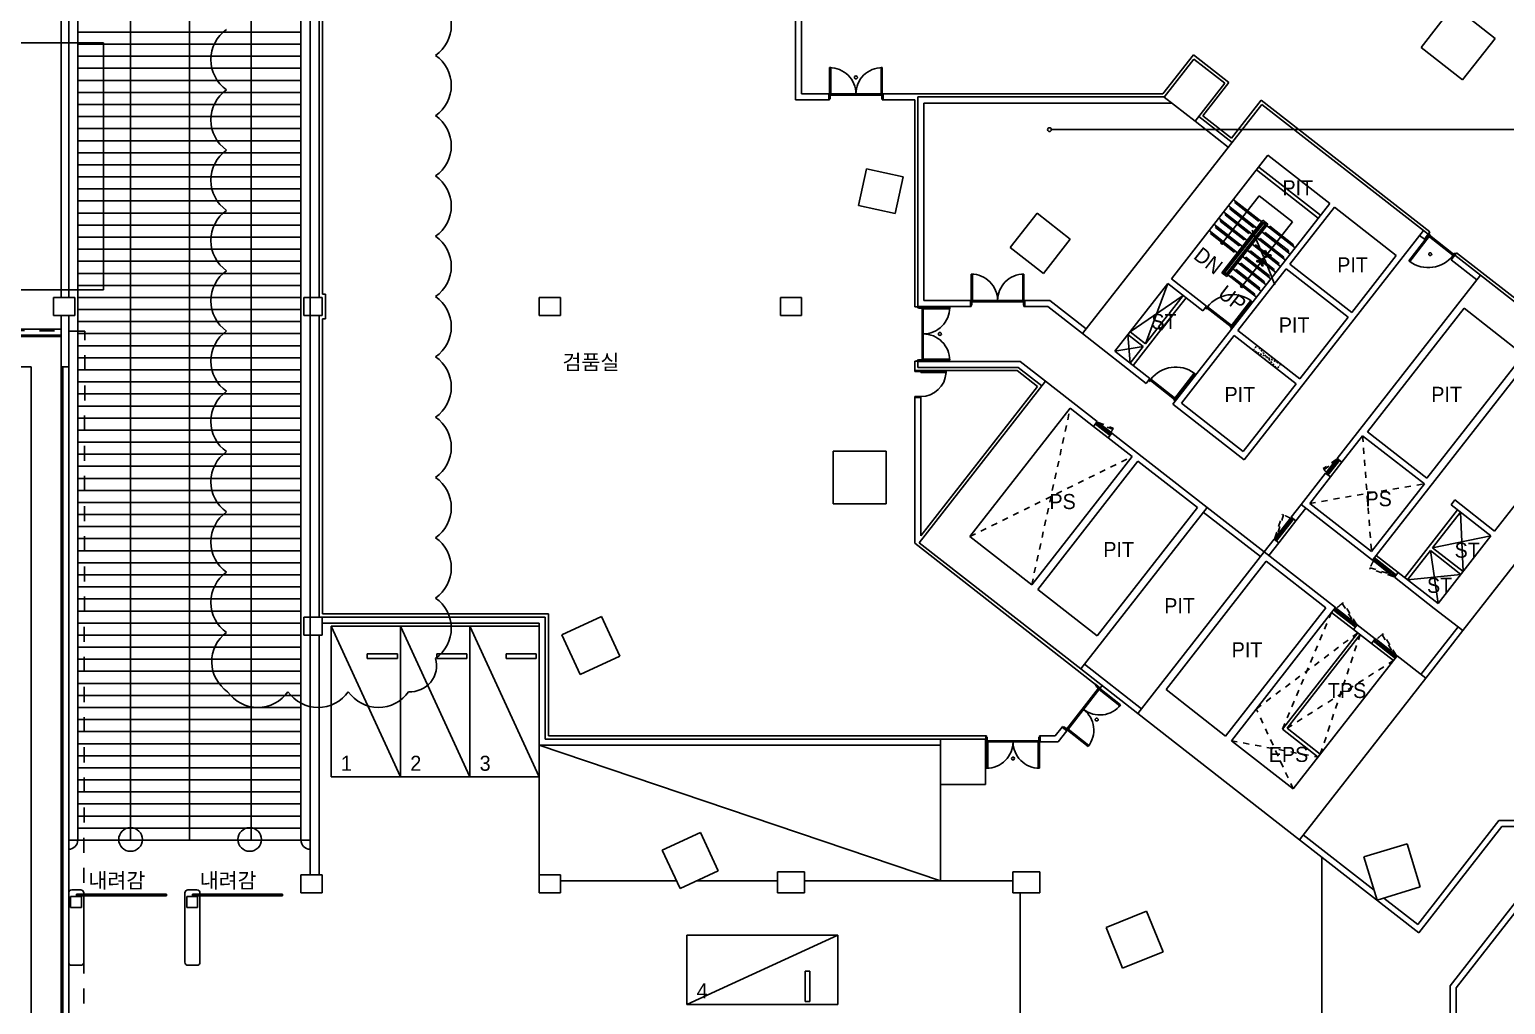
# Model space of a CAD drawing. Header units: millimetres. Extents: x -7718 to 421089, y 87466 to 341395.
# Drawn here: x 322653 to 371592, y 126459 to 158797 of the extents above; entities that cross this region are included whole.
import ezdxf
from ezdxf.enums import TextEntityAlignment as Align

# ---------------------------------------------------------------- set-up
doc = ezdxf.new("R2010")
doc.units = ezdxf.units.MM
doc.header["$LTSCALE"] = 200
doc.header["$MEASUREMENT"] = 0
doc.linetypes.add('HID', pattern=[5, 3, -2])
doc.linetypes.add('HIDDEN', pattern=[2, 1, -1])
doc.layers.add('e-plan', color=9, linetype='CONTINUOUS')
doc.layers.add('e-room-box', color=7, linetype='CONTINUOUS')
doc.styles.add('kiahn', font='HY울릉도L.TTF')

msp = doc.modelspace()

# ---------------------------------------------------------------- hatches: boundary and pattern name
at = {"layer": 'e-plan', "linetype": 'Continuous'}
for points in [[(324390, 130068), (324390, 130118), (324688, 130118), (324688, 130068)], [(324987, 130068), (324987, 130118), (325286, 130118), (325286, 130068)], [(325585, 130068), (325585, 130118), (325884, 130118), (325884, 130068)], [(326183, 130068), (326183, 130118), (326482, 130118), (326482, 130068)], [(326781, 130068), (326781, 130118), (327079, 130118), (327079, 130068)], [(328240, 130068), (328240, 130118), (328538, 130118), (328538, 130068)], [(328837, 130068), (328837, 130118), (329136, 130118), (329136, 130068)], [(329435, 130068), (329435, 130118), (329734, 130118), (329734, 130068)], [(330033, 130068), (330033, 130118), (330332, 130118), (330332, 130068)], [(330631, 130068), (330631, 130118), (330929, 130118), (330929, 130068)]]:
    msp.add_hatch(color=256, dxfattribs=at).paths.add_polyline_path(points)

# ---------------------------------------------------------------- linework, layer by layer
at = {"layer": 'e-plan'}
for p, q in [((324253, 131909), (324253, 160209)), ((326004, 160209), (326003, 131909)), ((330004, 160209), (330003, 131909)), ((331653, 160209), (331653, 131909)), ((323703, 149909), (323703, 159859)), ((323953, 149909), (323953, 159859)), ((331953, 159909), (331953, 130759)), ((332253, 159909), (332253, 149909)), ((332363, 150019), (332363, 159799)), ((348053, 159909), (348053, 156459)), ((348253, 159909), (348253, 156659)), ((325103, 158359), (299903, 158359)), ((325103, 150159), (325103, 158359)), ((360226, 156659), (361242, 157959)), ((361242, 157959), (362424, 157035)), ((349178, 157534), (349178, 156659)), ((349218, 157534), (349178, 157534)), ((349218, 156659), (349218, 157534)), ((350888, 156659), (350888, 157534)), ((350888, 157534), (350928, 157534)), ((350928, 157534), (350928, 156659)), ((348253, 156659), (349153, 156659)), ((349153, 156459), (349153, 156659)), ((349153, 156659), (349178, 156659)), ((350928, 156659), (349178, 156659)), ((349178, 156659), (349178, 156619)), ((349178, 156659), (349218, 156659)), ((349178, 156619), (349198, 156619)), ((349198, 156619), (350908, 156619)), ((349198, 156619), (349198, 156499)), ((350928, 156659), (350888, 156659)), ((350928, 156619), (350908, 156619)), ((350908, 156619), (350908, 156499)), ((350953, 156659), (350928, 156659)), ((350928, 156659), (350928, 156619)), ((360226, 156659), (350953, 156659)), ((350953, 156459), (350953, 156659)), ((362424, 157035), (361562, 155932)), ((348053, 156459), (349153, 156459)), ((349178, 156459), (349153, 156459)), ((349198, 156499), (349178, 156499)), ((349178, 156499), (349178, 156459)), ((350908, 156499), (350928, 156499)), ((350928, 156499), (350928, 156459)), ((350928, 156459), (350953, 156459)), ((352003, 156459), (350953, 156459)), ((352003, 149599), (352003, 156459)), ((360275, 156559), (352103, 156559)), ((352103, 149609), (352103, 156559)), ((360529, 156359), (352303, 156359)), ((352303, 149809), (352303, 156359)), ((363510, 156314), (357569, 148709)), ((362508, 155193), (363493, 156454)), ((363493, 156454), (369088, 152083)), ((368869, 152127), (363510, 156314)), ((361299, 155757), (362402, 154895)), ((361422, 155915), (362525, 155053)), ((361562, 155932), (362508, 155193)), ((363717, 154629), (360516, 150531)), ((365458, 152634), (363409, 154235)), ((365766, 153028), (363717, 154629)), ((365384, 152540), (363335, 154141)), ((362207, 151722), (363423, 153279)), ((363423, 153279), (364527, 152417)), ((365766, 153028), (360563, 146370)), ((362246, 152746), (363191, 152007)), ((362406, 152951), (363351, 152212)), ((362484, 152889), (362454, 152850)), ((362454, 152850), (363242, 152234)), ((362566, 153156), (363511, 152417)), ((362645, 153094), (362614, 153055)), ((362614, 153055), (363402, 152439)), ((365923, 152905), (364446, 151014)), ((367972, 151305), (365923, 152905)), ((361925, 152336), (362871, 151597)), ((362004, 152274), (361973, 152235)), ((361973, 152235), (362761, 151619)), ((362086, 152541), (363031, 151802)), ((362164, 152479), (362134, 152440)), ((362134, 152440), (362922, 151824)), ((363551, 152468), (362191, 150726)), ((363558, 152412), (362247, 150733)), ((363563, 152377), (362282, 150738)), ((362324, 152684), (362294, 152645)), ((362294, 152645), (363082, 152029)), ((363618, 152334), (362337, 150695)), ((363653, 152338), (362341, 150660)), ((363709, 152345), (362348, 150603)), ((363242, 152234), (363272, 152273)), ((363402, 152439), (363433, 152478)), ((363551, 152468), (363709, 152345)), ((363558, 152412), (363653, 152338)), ((363563, 152377), (363618, 152334)), ((363669, 152294), (364615, 151555)), ((364527, 152417), (363689, 151345)), ((363779, 152271), (363748, 152232)), ((364567, 151656), (363779, 152271)), ((361765, 152131), (362711, 151392)), ((361844, 152070), (361813, 152030)), ((361813, 152030), (362601, 151415)), ((362922, 151824), (362952, 151864)), ((362928, 144523), (368869, 152127)), ((363063, 151778), (363082, 151762)), ((363082, 152029), (363112, 152069)), ((363137, 151719), (363157, 151704)), ((363190, 152143), (363571, 151265)), ((363223, 151982), (363242, 151967)), ((363298, 151924), (363317, 151909)), ((363349, 151884), (364294, 151145)), ((363383, 152187), (363402, 152172)), ((363458, 151862), (363428, 151822)), ((363458, 152129), (363477, 152113)), ((364246, 151246), (363458, 151862)), ((363509, 152089), (364454, 151350)), ((363618, 152067), (363588, 152027)), ((364406, 151451), (363618, 152067)), ((369029, 151951), (368383, 151124)), ((368415, 151099), (369061, 151926)), ((368746, 151969), (368903, 151846)), ((368869, 152127), (369026, 152004)), ((368903, 151846), (369026, 152004)), ((369010, 151966), (369059, 152029)), ((369029, 151951), (369010, 151966)), ((369026, 152004), (369088, 152083)), ((369054, 151982), (369029, 151951)), ((369029, 151951), (369857, 151304)), ((369061, 151926), (369029, 151951)), ((369070, 151970), (369054, 151982)), ((369059, 152029), (369094, 152002)), ((369094, 152002), (369070, 151970)), ((369070, 151970), (369865, 151348)), ((362601, 151415), (362632, 151454)), ((362742, 151368), (362762, 151352)), ((362761, 151619), (362792, 151659)), ((362817, 151309), (362837, 151294)), ((362869, 151269), (363814, 150530)), ((362903, 151573), (362922, 151557)), ((362978, 151247), (362947, 151208)), ((362977, 151514), (362997, 151499)), ((363766, 150631), (362978, 151247)), ((363029, 151474), (363974, 150735)), ((363138, 151452), (363107, 151413)), ((363926, 150836), (363138, 151452)), ((363189, 151679), (364134, 150940)), ((363298, 151657), (363268, 151617)), ((364086, 151041), (363298, 151657)), ((363706, 151265), (363474, 151171)), ((363571, 151265), (363706, 151265)), ((363599, 151456), (363638, 151468)), ((363662, 151310), (363599, 151456)), ((363638, 151468), (363689, 151345)), ((363816, 151287), (363662, 151310)), ((363689, 151345), (363821, 151325)), ((363821, 151325), (363816, 151287)), ((364216, 151207), (364246, 151246)), ((364376, 151412), (364406, 151451)), ((364536, 151616), (364567, 151656)), ((367972, 151305), (366495, 149413)), ((369786, 151157), (369909, 151314)), ((369881, 151336), (369857, 151304)), ((369857, 151304), (369876, 151289)), ((369890, 151380), (369865, 151348)), ((369865, 151348), (369881, 151336)), ((369876, 151289), (369926, 151352)), ((369926, 151352), (369890, 151380)), ((369909, 151314), (369970, 151393)), ((370760, 150649), (369909, 151314)), ((373382, 148727), (369970, 151393)), ((362247, 150733), (362341, 150660)), ((362282, 150738), (362337, 150695)), ((362497, 150899), (362517, 150884)), ((362548, 150859), (363494, 150121)), ((362658, 150837), (362627, 150798)), ((362657, 151104), (362677, 151089)), ((363446, 150222), (362658, 150837)), ((362709, 151064), (363654, 150326)), ((364323, 150856), (362722, 148808)), ((362818, 151042), (362787, 151003)), ((363606, 150427), (362818, 151042)), ((363501, 151105), (362861, 150285)), ((363344, 151130), (363342, 151089)), ((363342, 151089), (363474, 151070)), ((363501, 151105), (363344, 151130)), ((363474, 151171), (363609, 151172)), ((363474, 151070), (363525, 150946)), ((363560, 150960), (363501, 151105)), ((363525, 150946), (363560, 150960)), ((363609, 151172), (363948, 150333)), ((363895, 150797), (363926, 150836)), ((364056, 151002), (364086, 151041)), ((364323, 150856), (366372, 149256)), ((364446, 151014), (366495, 149413)), ((368383, 151124), (368415, 151099)), ((370637, 150492), (369786, 151157)), ((353876, 150684), (353876, 149809)), ((353916, 150684), (353876, 150684)), ((353916, 149809), (353916, 150684)), ((355586, 149809), (355586, 150684)), ((355586, 150684), (355626, 150684)), ((355626, 150684), (355626, 149809)), ((360392, 150374), (358638, 148128)), ((359655, 148374), (360392, 150374)), ((361559, 149463), (360392, 150374)), ((361682, 149620), (360516, 150531)), ((362191, 150726), (362348, 150603)), ((362388, 150655), (363334, 149916)), ((362498, 150632), (362467, 150593)), ((363286, 150017), (362498, 150632)), ((363575, 150387), (363606, 150427)), ((363735, 150592), (363766, 150631)), ((366010, 144570), (370760, 150649)), ((370760, 150649), (376118, 146463)), ((299903, 150159), (325103, 150159)), ((332463, 150019), (332363, 150019)), ((332463, 149199), (332463, 150019)), ((352303, 149809), (353851, 149809)), ((353851, 149809), (353851, 149609)), ((353876, 149809), (353851, 149809)), ((353851, 149809), (353851, 149609)), ((353876, 149809), (355626, 149809)), ((353876, 149809), (353916, 149809)), ((353876, 149769), (353876, 149809)), ((353896, 149769), (353876, 149769)), ((355606, 149769), (353896, 149769)), ((353896, 149649), (353896, 149769)), ((355626, 149809), (355586, 149809)), ((355606, 149649), (355606, 149769)), ((355606, 149769), (355626, 149769)), ((355626, 149769), (355626, 149809)), ((355626, 149809), (355651, 149809)), ((355651, 149809), (356487, 149809)), ((355651, 149809), (355651, 149609)), ((355651, 149809), (355651, 149609)), ((357692, 148867), (356487, 149809)), ((359143, 148774), (360905, 149974)), ((360905, 149974), (360440, 149379)), ((360999, 149900), (360534, 149305)), ((363151, 149804), (362506, 148977)), ((362537, 148953), (363183, 149780)), ((363183, 149780), (363151, 149804)), ((363255, 149977), (363286, 150017)), ((363415, 150182), (363446, 150222)), ((323703, 148609), (323703, 149309)), ((323953, 147609), (323953, 149309)), ((332253, 149309), (332253, 139309)), ((352088, 149599), (352003, 149599)), ((352088, 149574), (352088, 149599)), ((352088, 149599), (352288, 149599)), ((352128, 149574), (352088, 149574)), ((352103, 149609), (353851, 149609)), ((352128, 149554), (352128, 149574)), ((352248, 149554), (352128, 149554)), ((352288, 149574), (352248, 149574)), ((352248, 149574), (352248, 149554)), ((352248, 149554), (352248, 147844)), ((352288, 149599), (352288, 149574)), ((352288, 147824), (352288, 149574)), ((353163, 149574), (352288, 149574)), ((352288, 149574), (352288, 149534)), ((352288, 149534), (353163, 149534)), ((353163, 149534), (353163, 149574)), ((353851, 149609), (353876, 149609)), ((353876, 149609), (353876, 149649)), ((353876, 149649), (353896, 149649)), ((355626, 149649), (355606, 149649)), ((355626, 149609), (355626, 149649)), ((355651, 149609), (355626, 149609)), ((356418, 149609), (355651, 149609)), ((355918, 149609), (356418, 149609)), ((357569, 148709), (356418, 149609)), ((360089, 148930), (360421, 149355)), ((360165, 148832), (360534, 149305)), ((360542, 149299), (360173, 148826)), ((360421, 149355), (360516, 149281)), ((360534, 149305), (360440, 149379)), ((360534, 149305), (360542, 149299)), ((361559, 149463), (361682, 149620)), ((361690, 149614), (361640, 149551)), ((361640, 149551), (361676, 149523)), ((361676, 149523), (361701, 149555)), ((361685, 149567), (361709, 149599)), ((361701, 149555), (361685, 149567)), ((361709, 149599), (361690, 149614)), ((362497, 148933), (361701, 149555)), ((362537, 148953), (361709, 149599)), ((367017, 145452), (370218, 149550)), ((370218, 149550), (372188, 148011)), ((323703, 148859), (299903, 148859)), ((332363, 139419), (332363, 149199)), ((332363, 149199), (332463, 149199)), ((359245, 147654), (360165, 148832)), ((359655, 148374), (360070, 148906)), ((360165, 148832), (360070, 148906)), ((360183, 148856), (360089, 148930)), ((360173, 148826), (360165, 148832)), ((362472, 148902), (362497, 148933)), ((362508, 148874), (362472, 148902)), ((362497, 148933), (362512, 148921)), ((362506, 148977), (362537, 148953)), ((362557, 148937), (362508, 148874)), ((362512, 148921), (362537, 148953)), ((362537, 148953), (362557, 148937)), ((364771, 147207), (362722, 148808)), ((366372, 149256), (364771, 147207)), ((323703, 148609), (193503, 148609)), ((323703, 148659), (299903, 148659)), ((323703, 94809), (323703, 148609)), ((359681, 147059), (357569, 148709)), ((359069, 148680), (359150, 147728)), ((359581, 148279), (359069, 148680)), ((359655, 148374), (359143, 148774)), ((360844, 146404), (362599, 148650)), ((364648, 147049), (362599, 148650)), ((352003, 147489), (352003, 147799)), ((352088, 147799), (352003, 147799)), ((352128, 147824), (352088, 147824)), ((352088, 147824), (352088, 147799)), ((352088, 147799), (352288, 147799)), ((352128, 147844), (352128, 147824)), ((352248, 147844), (352128, 147844)), ((352248, 147824), (352248, 147844)), ((352288, 147824), (352248, 147824)), ((352288, 147824), (352288, 147864)), ((352288, 147864), (353163, 147864)), ((352288, 147799), (352288, 147824)), ((353163, 147824), (352288, 147824)), ((353163, 147864), (353163, 147824)), ((359581, 148279), (358638, 148128)), ((359804, 147217), (358638, 148128)), ((359150, 147728), (359581, 148279)), ((372385, 147857), (367183, 141198)), ((372188, 148011), (368987, 143913)), ((322703, 147609), (192503, 147609)), ((322703, 93809), (322703, 147609)), ((323703, 147609), (323953, 147609)), ((323753, 103109), (323753, 147609)), ((323953, 103109), (323953, 147609)), ((352003, 147489), (355396, 147489)), ((352003, 147489), (352003, 147459)), ((352203, 147489), (352003, 147489)), ((352003, 147459), (352043, 147459)), ((352043, 147459), (352043, 147449)), ((352043, 147449), (352163, 147449)), ((352103, 147589), (352103, 147789)), ((352103, 147789), (355499, 147789)), ((352103, 147589), (352103, 147789)), ((352103, 147589), (355430, 147589)), ((352163, 147449), (352163, 147459)), ((352163, 147459), (352203, 147459)), ((352203, 147459), (352203, 147489)), ((353042, 147459), (352203, 147459)), ((352203, 147459), (352203, 147419)), ((352203, 147419), (353042, 147419)), ((353042, 147419), (353042, 147459)), ((356074, 146958), (355396, 147489)), ((356215, 146976), (355430, 147589)), ((356338, 147133), (355499, 147789)), ((359245, 147654), (359158, 147722)), ((361273, 147401), (360628, 146574)), ((360659, 146549), (361305, 147376)), ((361305, 147376), (361273, 147401)), ((356338, 147133), (352151, 141775)), ((352203, 142003), (356074, 146958)), ((358056, 145791), (356338, 147133)), ((359681, 147059), (359804, 147217)), ((359812, 147211), (359763, 147148)), ((359763, 147148), (359798, 147120)), ((359798, 147120), (359823, 147152)), ((359807, 147164), (359832, 147195)), ((359823, 147152), (359807, 147164)), ((359832, 147195), (359812, 147211)), ((360619, 146530), (359823, 147152)), ((360659, 146549), (359832, 147195)), ((362893, 144803), (364648, 147049)), ((352003, 146589), (352003, 146619)), ((352003, 146619), (352043, 146619)), ((352003, 141764), (352003, 146589)), ((352203, 146589), (352003, 146589)), ((352043, 146619), (352043, 146629)), ((352043, 146629), (352163, 146629)), ((352163, 146629), (352163, 146619)), ((352163, 146619), (352203, 146619)), ((352203, 146619), (352203, 146589)), ((352203, 142003), (352203, 146589)), ((362928, 144523), (360563, 146370)), ((360594, 146499), (360619, 146530)), ((360630, 146471), (360594, 146499)), ((360619, 146530), (360635, 146518)), ((360628, 146574), (360659, 146549)), ((360679, 146534), (360630, 146471)), ((360635, 146518), (360659, 146549)), ((360659, 146549), (360679, 146534)), ((362893, 144803), (360844, 146404)), ((376118, 146463), (370177, 138859)), ((357160, 146237), (353836, 141982)), ((357932, 145633), (357160, 146237)), ((374434, 146256), (371233, 142159)), ((357932, 145633), (358056, 145791)), ((358421, 145251), (357932, 145633)), ((358063, 145785), (358002, 145706)), ((358002, 145706), (358029, 145685)), ((358029, 145685), (358041, 145675)), ((358041, 145675), (358072, 145715)), ((358041, 145675), (358435, 145368)), ((358060, 145724), (358091, 145763)), ((358072, 145715), (358060, 145724)), ((358091, 145763), (358063, 145785)), ((358072, 145715), (358466, 145407)), ((358091, 145763), (358509, 145437)), ((358421, 145252), (358544, 145409)), ((358435, 145368), (358466, 145407)), ((358447, 145358), (358435, 145368)), ((358475, 145337), (358447, 145358)), ((358466, 145407), (358478, 145398)), ((358536, 145416), (358475, 145337)), ((358478, 145398), (358509, 145437)), ((358509, 145437), (358536, 145416)), ((361696, 142947), (358544, 145409)), ((367017, 145452), (368987, 143913)), ((358421, 145252), (358421, 145252)), ((359209, 144636), (358421, 145252)), ((366168, 144447), (366854, 145325)), ((366854, 145325), (368903, 143725)), ((359209, 144636), (355884, 140381)), ((359406, 144482), (356081, 140227)), ((361376, 142943), (359406, 144482)), ((365982, 144535), (365656, 144117)), ((366013, 144492), (365705, 144098)), ((366052, 144461), (365744, 144067)), ((365786, 143958), (366168, 144447)), ((365982, 144535), (366004, 144562)), ((366022, 144504), (365982, 144535)), ((366004, 144562), (366083, 144501)), ((366168, 144447), (366010, 144570)), ((366013, 144492), (366022, 144504)), ((366052, 144461), (366013, 144492)), ((366061, 144473), (366052, 144461)), ((366083, 144501), (366061, 144473)), ((364819, 143045), (365628, 144081)), ((365099, 143080), (365786, 143958)), ((365786, 143958), (365628, 144081)), ((365656, 144117), (365635, 144089)), ((365635, 144089), (365713, 144028)), ((365695, 144086), (365656, 144117)), ((365705, 144098), (365695, 144086)), ((365744, 144067), (365705, 144098)), ((365713, 144028), (365735, 144055)), ((365735, 144055), (365744, 144067)), ((368903, 143725), (367148, 141479)), ((369184, 143759), (369184, 143759)), ((361696, 142947), (357510, 137588)), ((361376, 142943), (358051, 138688)), ((361696, 142947), (363587, 141469)), ((364819, 143045), (364486, 142620)), ((364976, 142922), (364644, 142497)), ((364819, 143045), (367183, 141198)), ((365099, 143080), (367148, 141479)), ((369786, 143035), (369909, 143193)), ((369786, 143035), (369909, 143193)), ((369786, 143035), (369909, 143193)), ((369786, 143035), (371109, 142001)), ((369909, 143193), (371233, 142159)), ((361573, 142789), (363464, 141312)), ((363948, 141930), (364459, 142584)), ((363996, 141911), (364489, 142542)), ((364036, 141880), (364528, 142511)), ((364078, 141772), (364644, 142497)), ((364078, 141772), (364644, 142497)), ((364078, 141772), (364644, 142497)), ((364459, 142584), (364480, 142612)), ((364498, 142553), (364459, 142584)), ((364480, 142612), (364559, 142550)), ((364486, 142620), (364644, 142497)), ((364489, 142542), (364498, 142553)), ((364528, 142511), (364489, 142542)), ((364537, 142523), (364528, 142511)), ((364559, 142550), (364537, 142523)), ((368252, 140617), (370006, 142863)), ((370101, 142789), (369177, 141607)), ((370186, 140819), (370101, 142789)), ((355884, 140381), (353836, 141982)), ((363948, 141930), (363926, 141903)), ((363987, 141899), (363948, 141930)), ((369177, 141607), (371109, 142001)), ((371109, 142001), (369355, 139755)), ((352003, 141764), (358157, 136955)), ((357510, 137588), (352151, 141775)), ((363587, 141469), (359401, 136111)), ((363920, 141895), (363587, 141469)), ((363587, 141469), (365951, 139622)), ((364077, 141772), (363745, 141346)), ((363920, 141895), (364077, 141772)), ((363926, 141903), (364005, 141841)), ((363996, 141911), (363987, 141899)), ((364036, 141880), (363996, 141911)), ((364005, 141841), (364026, 141869)), ((364026, 141869), (364036, 141880)), ((369103, 141512), (368346, 140543)), ((369103, 141512), (370112, 140724)), ((369103, 141512), (369355, 139755)), ((369177, 141607), (370186, 140819)), ((363661, 141158), (360337, 136902)), ((363661, 141158), (365631, 139618)), ((367191, 141192), (367252, 141271)), ((367218, 141170), (367191, 141192)), ((367249, 141210), (367218, 141170)), ((367872, 140659), (367218, 141170)), ((367261, 141201), (367249, 141210)), ((367252, 141271), (367280, 141249)), ((367292, 141240), (367261, 141201)), ((367891, 140708), (367261, 141201)), ((367280, 141249), (367292, 141240)), ((367922, 140748), (367292, 141240)), ((368031, 140789), (367306, 141356)), ((368031, 140789), (367306, 141356)), ((368031, 140789), (367306, 141356)), ((367903, 140699), (367872, 140659)), ((367872, 140659), (367900, 140638)), ((367922, 140748), (367891, 140708)), ((367891, 140708), (367903, 140699)), ((367900, 140638), (367961, 140717)), ((367908, 140632), (368031, 140789)), ((367908, 140632), (368031, 140789)), ((367908, 140632), (368031, 140789)), ((367908, 140632), (369232, 139597)), ((367934, 140738), (367922, 140748)), ((367961, 140717), (367934, 140738)), ((368031, 140789), (369355, 139755)), ((370112, 140724), (368338, 140549)), ((358051, 138688), (356081, 140227)), ((362307, 135363), (365631, 139618)), ((365951, 139622), (365828, 139465)), ((365959, 139616), (365898, 139537)), ((365898, 139537), (365925, 139516)), ((365925, 139516), (365937, 139506)), ((365937, 139506), (365968, 139546)), ((366568, 139014), (365937, 139506)), ((365956, 139555), (365987, 139594)), ((365968, 139546), (365956, 139555)), ((365987, 139594), (365959, 139616)), ((366598, 139053), (365968, 139546)), ((366641, 139083), (365987, 139594)), ((369232, 139597), (370177, 138859)), ((339753, 139309), (332353, 139309)), ((339553, 139109), (332353, 139109)), ((339863, 139419), (332363, 139419)), ((334953, 134009), (332653, 139009)), ((332653, 139009), (334953, 139009)), ((332653, 134009), (332653, 139009)), ((337253, 134009), (334953, 139009)), ((334953, 139009), (337253, 139009)), ((334953, 134009), (334953, 139009)), ((334953, 139009), (334953, 134009)), ((339553, 134009), (337253, 139009)), ((337253, 139009), (339553, 139009)), ((337253, 134009), (337253, 139009)), ((337253, 139009), (337253, 134009)), ((339553, 135059), (339553, 139109)), ((339553, 139009), (339553, 134009)), ((339753, 135259), (339753, 139309)), ((339863, 135369), (339863, 139419)), ((365828, 139465), (362504, 135209)), ((366553, 138898), (365828, 139465)), ((366676, 139056), (366553, 138898)), ((366568, 139014), (366598, 139053)), ((366579, 139005), (366568, 139014)), ((366607, 138983), (366579, 139005)), ((366598, 139053), (366610, 139044)), ((366669, 139062), (366607, 138983)), ((366610, 139044), (366641, 139083)), ((366641, 139083), (366669, 139062)), ((366676, 139056), (367275, 138588)), ((332253, 138709), (332253, 130759)), ((364196, 135588), (366695, 138787)), ((364348, 135621), (366774, 138726)), ((366553, 138898), (367152, 138430)), ((367275, 138588), (367152, 138430)), ((367283, 138582), (367222, 138503)), ((367222, 138503), (367249, 138481)), ((367261, 138472), (367292, 138512)), ((367280, 138521), (367311, 138560)), ((367292, 138512), (367280, 138521)), ((367311, 138560), (367283, 138582)), ((367922, 138019), (367292, 138512)), ((367965, 138049), (367311, 138560)), ((368788, 137406), (370020, 138982)), ((368946, 137283), (370177, 138859)), ((333853, 137934), (333853, 138084)), ((333853, 138084), (334853, 138084)), ((334853, 138084), (334853, 137934)), ((336153, 137934), (336153, 138084)), ((336153, 138084), (337153, 138084)), ((337153, 138084), (337153, 137934)), ((338453, 137934), (338453, 138084)), ((338453, 138084), (339453, 138084)), ((339453, 138084), (339453, 137934)), ((368000, 138021), (364553, 133609)), ((367097, 138473), (367152, 138430)), ((367152, 138430), (367877, 137864)), ((367249, 138481), (367261, 138472)), ((367891, 137980), (367261, 138472)), ((367891, 137980), (367922, 138019)), ((367922, 138019), (367934, 138010)), ((367992, 138028), (367931, 137949)), ((367934, 138010), (367965, 138049)), ((367965, 138049), (367992, 138028)), ((368000, 138021), (368946, 137283)), ((334853, 137934), (333853, 137934)), ((337153, 137934), (336153, 137934)), ((339453, 137934), (338453, 137934)), ((357510, 137588), (359401, 136111)), ((357633, 137746), (359524, 136268)), ((367903, 137970), (367891, 137980)), ((367931, 137949), (367903, 137970)), ((357984, 137059), (358000, 137079)), ((358016, 137034), (357984, 137059)), ((358000, 137079), (358157, 136955)), ((358004, 137018), (358016, 137034)), ((358157, 136955), (358219, 137034)), ((368946, 137283), (364759, 131924)), ((357045, 135597), (358098, 136945)), ((358142, 136936), (357065, 135557)), ((358098, 136945), (358004, 137018)), ((358110, 136960), (358098, 136945)), ((358142, 136936), (358110, 136960)), ((358142, 136936), (358117, 136904)), ((358117, 136904), (358807, 136365)), ((358157, 136955), (358142, 136936)), ((358831, 136397), (358142, 136936)), ((360337, 136902), (362307, 135363)), ((358807, 136365), (358831, 136397)), ((359401, 136111), (364759, 131924)), ((356664, 135369), (356892, 135660)), ((356907, 135680), (356892, 135660)), ((356892, 135660), (357049, 135537)), ((356938, 135655), (356907, 135680)), ((356951, 135671), (356938, 135655)), ((357045, 135597), (356951, 135671)), ((357033, 135581), (357045, 135597)), ((357065, 135557), (357033, 135581)), ((357065, 135557), (357089, 135588)), ((357089, 135588), (357779, 135049)), ((364196, 135588), (365378, 134665)), ((364348, 135621), (365451, 134759)), ((339753, 135259), (352853, 135259)), ((354363, 135369), (339863, 135369)), ((354388, 135369), (354363, 135369)), ((354363, 135369), (354363, 135169)), ((354363, 135169), (354388, 135169)), ((354388, 135329), (354388, 135369)), ((354408, 135329), (354388, 135329)), ((354388, 135169), (354388, 135209)), ((354388, 135209), (354408, 135209)), ((356138, 135169), (354388, 135169)), ((354388, 134294), (354388, 135169)), ((354388, 135169), (354428, 135169)), ((354408, 135209), (354408, 135329)), ((354408, 135209), (356118, 135209)), ((354428, 135169), (354428, 134294)), ((356138, 135169), (356098, 135169)), ((356098, 135169), (356098, 134294)), ((356118, 135329), (356138, 135329)), ((356118, 135209), (356118, 135329)), ((356138, 135209), (356118, 135209)), ((356138, 135329), (356138, 135369)), ((356138, 135369), (356163, 135369)), ((356138, 135169), (356138, 135209)), ((356163, 135169), (356138, 135169)), ((356138, 134294), (356138, 135169)), ((356163, 135369), (356664, 135369)), ((356163, 135369), (356163, 135169)), ((356163, 135169), (356761, 135169)), ((356761, 135169), (357049, 135537)), ((357049, 135537), (357065, 135557)), ((357754, 135018), (357065, 135557)), ((362504, 135209), (364553, 133609)), ((339553, 130759), (339553, 135059)), ((339553, 135059), (352853, 135059)), ((339553, 135059), (352853, 130559)), ((357779, 135049), (357754, 135018)), ((354428, 134294), (354388, 134294)), ((356098, 134294), (356138, 134294)), ((334953, 134009), (332653, 134009)), ((337253, 134009), (334953, 134009)), ((339553, 134009), (337253, 134009)), ((352853, 133759), (352853, 130559)), ((368681, 129114), (371372, 132559)), ((368715, 128834), (371469, 132359)), ((383743, 132559), (371372, 132559)), ((383743, 132359), (371469, 132359)), ((368715, 128834), (364759, 131924)), ((367233, 130246), (364883, 132082)), ((365503, 131344), (365503, 111109)), ((340253, 130759), (339553, 130759)), ((339553, 130759), (339553, 130159)), ((340253, 130159), (340253, 130759)), ((324053, 130259), (324353, 130259)), ((327903, 130259), (328203, 130259)), ((340253, 130559), (344102, 130559)), ((344767, 130559), (347453, 130559)), ((348353, 130559), (355253, 130559)), ((369753, 127075), (372396, 130459)), ((369953, 127006), (372494, 130259)), ((323953, 127859), (323953, 130159)), ((324453, 130159), (324453, 127859)), ((327803, 127859), (327803, 130159)), ((328303, 130159), (328303, 127859)), ((339553, 130159), (340253, 130159)), ((355503, 111109), (355503, 130159)), ((368681, 129114), (367562, 129989)), ((344449, 126459), (349449, 128759)), ((344449, 126459), (344449, 128759)), ((344449, 128759), (349449, 128759)), ((349449, 128759), (349449, 126459)), ((324353, 127759), (324053, 127759)), ((328203, 127759), (327903, 127759)), ((348374, 126559), (348374, 127559)), ((348374, 127559), (348524, 127559)), ((348524, 127559), (348524, 126559)), ((369753, 127075), (369753, 120459)), ((369953, 127006), (369953, 120459)), ((349449, 126459), (344449, 126459)), ((348524, 126559), (348374, 126559))]:
    msp.add_line(p, q, dxfattribs=at)
at = {"layer": 'e-plan', "linetype": 'Continuous'}
for p, q in [((327953, 160209), (327953, 131909)), ((331653, 158709), (324253, 158709)), ((331653, 158309), (324253, 158309)), ((331653, 157909), (324253, 157909)), ((331653, 157509), (324253, 157509)), ((331653, 157109), (324253, 157109)), ((331653, 156709), (324253, 156709)), ((331653, 156309), (324253, 156309)), ((331653, 155909), (324253, 155909)), ((331653, 155509), (324253, 155509)), ((331653, 155109), (324253, 155109)), ((331653, 154709), (324253, 154709)), ((331653, 154309), (324253, 154309)), ((331653, 153909), (324253, 153909)), ((331653, 153509), (324253, 153509)), ((331653, 153109), (324253, 153109)), ((331653, 152709), (324253, 152709)), ((331653, 152309), (324253, 152309)), ((331653, 151909), (324253, 151909)), ((331653, 151509), (324253, 151509)), ((331653, 151109), (324253, 151109)), ((331653, 150709), (324253, 150709)), ((331653, 150309), (324253, 150309)), ((331653, 149909), (324253, 149909)), ((331653, 149509), (324253, 149509)), ((331653, 149109), (324253, 149109)), ((331653, 148709), (324253, 148709)), ((331653, 148309), (324253, 148309)), ((331653, 147909), (324253, 147909)), ((331653, 147509), (324253, 147509)), ((331653, 147109), (324253, 147109)), ((331653, 146709), (324253, 146709)), ((331653, 146309), (324253, 146309)), ((331653, 145909), (324253, 145909)), ((331653, 145509), (324253, 145509)), ((331653, 145109), (324253, 145109)), ((331653, 144709), (324253, 144709)), ((331653, 144309), (324253, 144309)), ((331653, 143909), (324253, 143909)), ((331653, 143509), (324253, 143509)), ((331653, 143109), (324253, 143109)), ((331653, 142709), (324253, 142709)), ((331653, 142309), (324253, 142309)), ((331653, 141909), (324253, 141909)), ((331653, 141509), (324253, 141509)), ((331653, 141109), (324253, 141109)), ((331653, 140709), (324253, 140709)), ((331653, 140309), (324253, 140309)), ((331653, 139909), (324253, 139909)), ((331653, 139509), (324253, 139509)), ((331653, 139109), (324253, 139109)), ((331653, 138709), (324253, 138709)), ((331653, 138309), (324253, 138309)), ((331653, 137909), (324253, 137909)), ((331653, 137509), (324253, 137509)), ((331653, 137109), (324253, 137109)), ((331653, 136709), (324253, 136709)), ((331653, 136309), (324253, 136309)), ((331653, 135909), (324253, 135909)), ((331653, 135509), (324253, 135509)), ((331653, 135109), (324253, 135109)), ((331653, 134709), (324253, 134709)), ((331653, 134309), (324253, 134309)), ((331653, 133909), (324253, 133909)), ((331653, 133509), (324253, 133509)), ((331653, 133109), (324253, 133109)), ((331653, 132709), (324253, 132709)), ((331653, 132309), (324253, 132309)), ((331653, 131909), (324253, 131909)), ((324376, 130036), (324016, 130036)), ((324016, 130036), (324016, 129681)), ((327195, 130118), (324206, 130118)), ((324206, 130118), (324206, 130068)), ((324206, 130068), (327195, 130068)), ((324376, 129681), (324376, 130036)), ((324390, 130068), (324390, 130118)), ((324390, 130118), (324688, 130118)), ((324688, 130068), (324390, 130068)), ((324688, 130118), (324688, 130068)), ((324987, 130068), (324987, 130118)), ((324987, 130118), (325286, 130118)), ((325286, 130068), (324987, 130068)), ((325286, 130118), (325286, 130068)), ((325585, 130068), (325585, 130118)), ((325585, 130118), (325884, 130118)), ((325884, 130068), (325585, 130068)), ((325884, 130118), (325884, 130068)), ((326183, 130068), (326183, 130118)), ((326183, 130118), (326482, 130118)), ((326482, 130068), (326183, 130068)), ((326482, 130118), (326482, 130068)), ((326781, 130068), (326781, 130118)), ((326781, 130118), (327079, 130118)), ((327079, 130068), (326781, 130068)), ((327079, 130118), (327079, 130068)), ((327195, 130068), (327195, 130118)), ((328226, 130036), (327866, 130036)), ((327866, 130036), (327866, 129681)), ((331045, 130118), (328056, 130118)), ((328056, 130118), (328056, 130068)), ((328056, 130068), (331045, 130068)), ((328226, 129681), (328226, 130036)), ((328240, 130068), (328240, 130118)), ((328240, 130118), (328538, 130118)), ((328538, 130068), (328240, 130068)), ((328538, 130118), (328538, 130068)), ((328837, 130068), (328837, 130118)), ((328837, 130118), (329136, 130118)), ((329136, 130068), (328837, 130068)), ((329136, 130118), (329136, 130068)), ((329435, 130068), (329435, 130118)), ((329435, 130118), (329734, 130118)), ((329734, 130068), (329435, 130068)), ((329734, 130118), (329734, 130068)), ((330033, 130068), (330033, 130118)), ((330033, 130118), (330332, 130118)), ((330332, 130068), (330033, 130068)), ((330332, 130118), (330332, 130068)), ((330631, 130068), (330631, 130118)), ((330631, 130118), (330929, 130118)), ((330929, 130068), (330631, 130068)), ((330929, 130118), (330929, 130068)), ((331045, 130068), (331045, 130118)), ((324016, 129681), (324376, 129681)), ((327866, 129681), (328226, 129681))]:
    msp.add_line(p, q, dxfattribs=at)
at = {"layer": 'e-plan', "ltscale": 0.5}
for p, q in [((369870, 159581), (368792, 158202)), ((371249, 158503), (369870, 159581)), ((368792, 158202), (370171, 157124)), ((370171, 157124), (371249, 158503)), ((361259, 157818), (360274, 156557)), ((362284, 157018), (361259, 157818)), ((361299, 155757), (362284, 157018)), ((360274, 156557), (361299, 155757)), ((350405, 154180), (350134, 152959)), ((351625, 153909), (350405, 154180)), ((351355, 152689), (351625, 153909)), ((350134, 152959), (351355, 152689)), ((355167, 151563), (356060, 152706)), ((356060, 152706), (357163, 151844)), ((357163, 151844), (356270, 150701)), ((356270, 150701), (355167, 151563)), ((323453, 149909), (324153, 149909)), ((323453, 149309), (323453, 149909)), ((324153, 149909), (324153, 149309)), ((331753, 149909), (332353, 149909)), ((331753, 149309), (331753, 149909)), ((332353, 149909), (332353, 149309)), ((340253, 149909), (339553, 149909)), ((339553, 149909), (339553, 149309)), ((340253, 149309), (340253, 149909)), ((348253, 149909), (347553, 149909)), ((347553, 149909), (347553, 149309)), ((348253, 149309), (348253, 149909)), ((324153, 149309), (323453, 149309)), ((332353, 149309), (331753, 149309)), ((339553, 149309), (340253, 149309)), ((347553, 149309), (348253, 149309)), ((351053, 144809), (349303, 144809)), ((349303, 144809), (349303, 143059)), ((351053, 143059), (351053, 144809)), ((349303, 143059), (351053, 143059)), ((331753, 139309), (332353, 139309)), ((331753, 138709), (331753, 139309)), ((332353, 139309), (332353, 138709)), ((332353, 138709), (332353, 139309)), ((332353, 139309), (339753, 139309)), ((339753, 139309), (339753, 135259)), ((341613, 139327), (340299, 138714)), ((342226, 138013), (341613, 139327)), ((332353, 138709), (331753, 138709)), ((331953, 131909), (331953, 138709)), ((331953, 138709), (332353, 138709)), ((340299, 138714), (340912, 137400)), ((340912, 137400), (342226, 138013)), ((339753, 135259), (352853, 135259)), ((354353, 135259), (352853, 135259)), ((352853, 135259), (352853, 133759)), ((352853, 135259), (352853, 133759)), ((354353, 133759), (354353, 135259)), ((352853, 133759), (354353, 133759)), ((352853, 133759), (352853, 130559)), ((344898, 132164), (343629, 131573)), ((345490, 130895), (344898, 132164)), ((323953, 131909), (331953, 131909)), ((368328, 131792), (366894, 131353)), ((368767, 130357), (368328, 131792)), ((343629, 131573), (344221, 130304)), ((366894, 131353), (367333, 129919)), ((332353, 130759), (331653, 130759)), ((331653, 130759), (331653, 130159)), ((332353, 130159), (332353, 130759)), ((344221, 130304), (345490, 130895)), ((348353, 130859), (347453, 130859)), ((347453, 130859), (347453, 130159)), ((348353, 130159), (348353, 130859)), ((356153, 130859), (355253, 130859)), ((355253, 130859), (355253, 130159)), ((356153, 130159), (356153, 130859)), ((352853, 130559), (355253, 130559)), ((355253, 130559), (355253, 130159)), ((367333, 129919), (368767, 130357)), ((331653, 130159), (332353, 130159)), ((347453, 130159), (348353, 130159)), ((355253, 130159), (356153, 130159)), ((355253, 130159), (355503, 130159)), ((355503, 130159), (355503, 117959)), ((359692, 129555), (358348, 129012)), ((360236, 128210), (359692, 129555)), ((358348, 129012), (358891, 127667)), ((358891, 127667), (360236, 128210))]:
    msp.add_line(p, q, dxfattribs=at)
at = {"layer": 'e-plan', "linetype": 'HIDDEN', "ltscale": 2.5}
for p, q in [((324485, 148787), (260971, 149520)), ((324436, 117490), (324485, 148787))]:
    msp.add_line(p, q, dxfattribs=at)
at = {"layer": 'e-plan', "linetype": 'HID', "ltscale": 0.1}
for p, q in [((363229, 148158), (363352, 148315)), ((363352, 148315), (364140, 147699)), ((363352, 148315), (364017, 147542)), ((364017, 147542), (363229, 148158)), ((364140, 147699), (363229, 148158)), ((364140, 147699), (364017, 147542))]:
    msp.add_line(p, q, dxfattribs=at)
at = {"layer": 'e-plan', "linetype": 'HIDDEN'}
for p, q in [((355884, 140381), (357160, 146237)), ((358079, 145725), (358091, 145763)), ((358568, 145538), (358079, 145725)), ((358091, 145763), (358581, 145576)), ((358581, 145576), (358568, 145538)), ((366854, 145325), (367148, 141479)), ((353836, 141982), (359209, 144636)), ((365982, 144535), (365552, 144234)), ((365575, 144201), (366003, 144500)), ((366003, 144500), (365982, 144535)), ((365552, 144234), (365575, 144201)), ((365099, 143080), (368903, 143725)), ((363948, 141930), (364196, 142712)), ((364234, 142699), (363986, 141918)), ((364196, 142712), (364234, 142699)), ((363986, 141918), (363948, 141930)), ((367090, 140908), (367104, 140945)), ((367104, 140945), (367884, 140698)), ((367872, 140659), (367090, 140908)), ((367884, 140698), (367872, 140659)), ((366211, 139782), (366178, 139760)), ((366178, 139760), (366607, 139063)), ((366641, 139083), (366211, 139782)), ((365828, 139465), (364189, 135580)), ((366607, 139063), (366641, 139083)), ((366695, 138787), (363329, 136265)), ((365451, 134759), (366774, 138726)), ((367535, 138748), (367501, 138726)), ((367501, 138726), (367931, 138029)), ((367965, 138049), (367535, 138748)), ((367931, 138029), (367965, 138049)), ((364348, 135621), (367877, 137864)), ((364553, 133609), (363329, 136265)), ((362504, 135209), (365378, 134665))]:
    msp.add_line(p, q, dxfattribs=at)
at = {"layer": 'e-plan'}
for centre, radius in [((362207, 151722), 50), ((362861, 150285), 50), ((326003, 131931), 392), ((329953, 131931), 392)]:
    msp.add_circle(centre, radius, dxfattribs=at)
for centre, radius, start, end in [((335416, 158939), 1221, 305, 55), ((329887, 157797), 1221, 125, 235), ((335416, 156939), 1221, 305, 55), ((349178, 156659), 875, 359.9998, 90), ((350053, 157209), 50, 30, 210), ((350053, 157209), 50, 210, 30), ((350928, 156659), 875, 89.9999, 180.0001), ((329887, 155797), 1221, 125, 235), ((335416, 154939), 1221, 305, 55), ((329887, 153797), 1221, 125, 235), ((335416, 152939), 1221, 305, 55), ((329887, 151797), 1221, 125, 235), ((335416, 150939), 1221, 305, 55), ((369029, 151951), 1050, 234.1937, 322), ((369098, 151343), 50, 112, 292), ((369098, 151343), 50, 292, 112), ((329887, 149797), 1221, 125, 235), ((353876, 149809), 875, 359.9999, 90), ((355626, 149809), 875, 90, 180.0001), ((335416, 148939), 1221, 305, 55), ((362537, 148953), 1050, 54.2198, 142.0261), ((352288, 149574), 875, 269.9998, 0), ((329887, 147797), 1221, 125, 235), ((352288, 147824), 875, 359.9999, 90.0001), ((352838, 148699), 50, 120, 300), ((352838, 148699), 50, 300, 120), ((335416, 146940), 1221, 305, 55), ((352203, 147459), 840, 270, 357.2706), ((360659, 146549), 1050, 54.2198, 142.0261), ((329887, 145797), 1221, 125, 235), ((335416, 144940), 1221, 305, 55), ((329887, 143797), 1221, 125, 235), ((335416, 142940), 1221, 305, 55), ((329887, 141797), 1221, 125, 235), ((335416, 140940), 1221, 305, 55), ((329887, 139797), 1221, 125, 235), ((335416, 138940), 1221, 305, 55), ((329892, 137828), 1199, 126.0547, 236.0547), ((335282, 137699), 868, 266.0857, 16.0857), ((330222, 137533), 1221, 215, 325), ((332222, 137533), 1221, 215, 325), ((334222, 137533), 1221, 215, 325), ((358142, 136936), 875, 231.9999, 322.0001), ((357065, 135557), 875, 322, 52.0002), ((358037, 135908), 50, 22, 202), ((358037, 135908), 50, 202, 22), ((354388, 135169), 875, 269.9999, 0), ((356138, 135169), 875, 179.9998, 269.9999), ((355263, 134619), 50, 149.9999, 329.9999), ((355263, 134619), 50, 329.9999, 149.9999), ((323953, 131909), 300, 270, 0), ((331953, 131909), 300, 180, 270), ((324053, 130159), 100, 90, 180), ((324353, 130159), 100, 0, 90), ((327903, 130159), 100, 90, 180), ((328203, 130159), 100, 0, 90), ((324053, 127859), 100, 180, 270), ((324353, 127859), 100, 270, 360), ((327903, 127859), 100, 180, 270), ((328203, 127859), 100, 270, 360)]:
    msp.add_arc(centre, radius, start, end, dxfattribs=at)
at = {"layer": 'e-plan', "linetype": 'HIDDEN'}
for centre, radius, start, end in [((358170, 145702), 430, 322, 337.6359), ((365921, 144456), 430, 216.3641, 232), ((363443, 140866), 1996, 59.4081, 66.6613), ((368936, 140155), 1996, 149.4064, 156.6597), ((367388, 138173), 1996, 127.3415, 134.5948), ((368712, 137139), 1996, 127.3415, 134.5948)]:
    msp.add_arc(centre, radius, start, end, dxfattribs=at)
at = {"layer": 'e-room-box'}
msp.add_line((356533, 155476), (417756, 155476), dxfattribs=at)
for start, end in [(0, 180), (180, 0)]:
    msp.add_arc((356470, 155476), 62.5, start, end, dxfattribs=at)

# ---------------------------------------------------------------- texts
at = {"layer": 'e-plan', "style": 'kiahn'}
for p in [(364705, 153548), (364584, 148997), (362783, 146692), (369640, 146696), (358766, 141550), (360786, 139686), (363022, 138225)]:
    msp.add_text('PIT', height=500, dxfattribs=at).set_placement(p, align=Align.MIDDLE)
for s, p in [('DN', (361740, 151129)), ('UP', (362531, 149874))]:
    msp.add_text(s, height=500, rotation=321.9974, dxfattribs=at).set_placement(p, align=Align.MIDDLE)
for s, p in [('PIT', (367030, 150741)), ('ST', (360685, 148859)), ('PS', (357343, 142890)), ('PS', (367822, 142984)), ('ST', (370740, 141278)), ('ST', (369825, 140111)), ('TPS', (366974, 136623)), ('EPS', (365053, 134503))]:
    msp.add_text(s, height=500, dxfattribs=at).set_placement(p, align=Align.RIGHT)
msp.add_text('검품실', height=500, dxfattribs=at).set_placement((341267, 147761), align=Align.MIDDLE_CENTER)
for s, p in [('1', (332978, 134459)), ('2', (335278, 134459)), ('3', (337578, 134459)), ('4', (344774, 126909))]:
    msp.add_text(s, height=500, dxfattribs=at).set_placement(p, align=Align.MIDDLE_LEFT)
for p in [(324608, 130325), (328298, 130325)]:
    msp.add_text('내려감', height=500, dxfattribs=at).set_placement(p)

doc.saveas('drawing.dxf')
